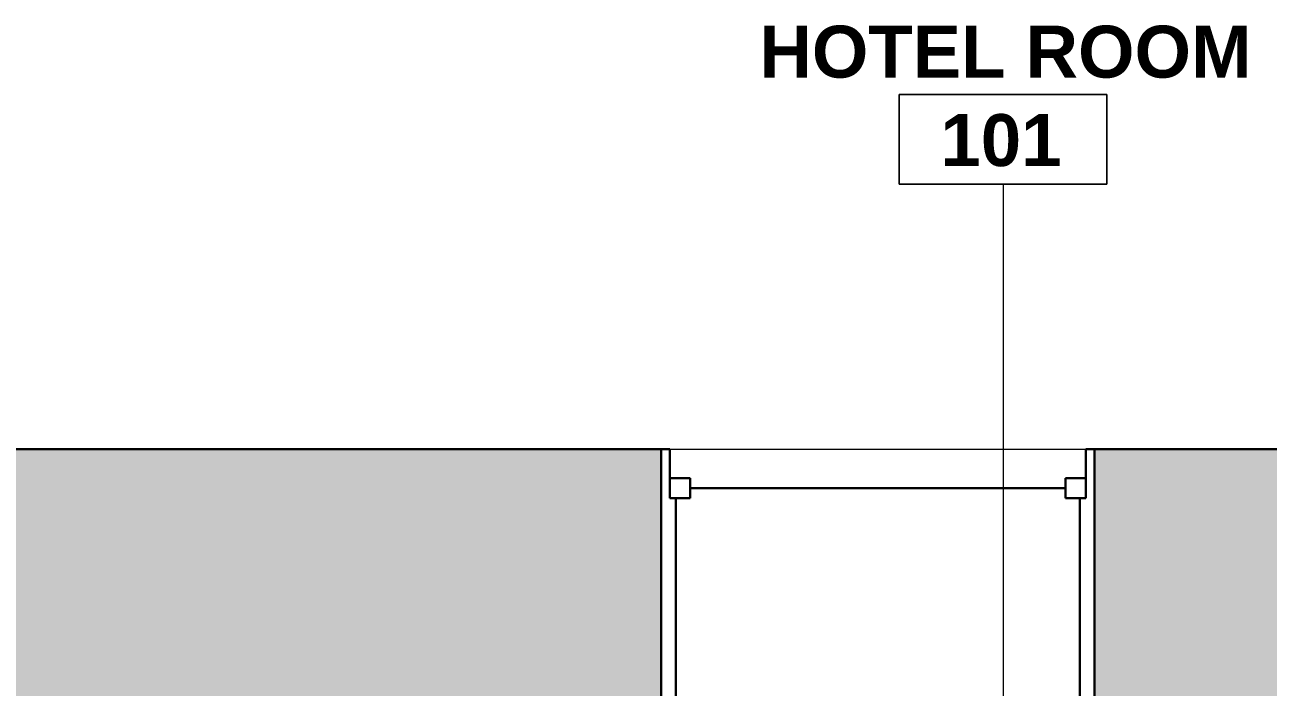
# Model space of a CAD drawing. Header units: inches. Extents: x -4688 to 1542, y -3558 to 978.
# Drawn here: x 885 to 992.6, y 568.4 to 625.8 of the extents above; entities that cross this region are included whole.
import ezdxf

# ---------------------------------------------------------------- set-up
doc = ezdxf.new("R2010")
doc.units = ezdxf.units.IN
doc.header["$MEASUREMENT"] = 0
for name, color, linetype, lineweight in [('A-AREA-IDEN', 2, 'Continuous', 9), ('A-GLAZ', 151, 'Continuous', 18), ('A-WALL', 113, 'Continuous', 18), ('A-WALL-PATT', 111, 'Continuous', 18)]:
    doc.layers.add(name, color=color, linetype=linetype, lineweight=lineweight)
doc.styles.add('Swis721 Lt BT_B', font='', dxfattribs={"height": 4.5})
doc.styles.get('Swis721 Lt BT_B').set_extended_font_data('Swis721 Lt BT', bold=True)

# ---------------------------------------------------------------- blocks, each defined once
blk = doc.blocks.new('Double Hung - side window 4_ X 6_ 3_ H-6086068-1st Floor Power _ Signal')
at = {"layer": 'A-GLAZ', "color": 8, "lineweight": 30}
for p, q in [((-18.75, 11), (-18, 11)), ((-18, 6.75), (-18, 11)), ((18, 6.75), (18, 11)), ((18.75, 11), (18, 11)), ((-18, 8.5), (-18, 6.75)), ((-18, 8.5), (-16.25, 8.5)), ((-16.25, 8.5), (-16.25, 6.75)), ((-16.25, 7.625), (16.25, 7.625)), ((16.25, 8.5), (16.25, 6.75)), ((18, 8.5), (16.25, 8.5)), ((18, 8.5), (18, 6.75)), ((-18, 6.75), (-16.25, 6.75)), ((-18, 6.75), (-17.5, 6.75)), ((-17.5, -11), (-17.5, 6.75)), ((18, 6.75), (16.25, 6.75)), ((17.5, 6.75), (18, 6.75)), ((17.5, 6.75), (17.5, -11)), ((-17.5, -11), (-18.75, -11)), ((17.5, -11), (18.75, -11))]:
    blk.add_line(p, q, dxfattribs=at)
blk = doc.blocks.new('Room Tag - Room Name and Number-3379422-1st Floor Power _ Signal')
at = {"layer": 'A-AREA-IDEN'}
for p, q in [((-0.1881, -0.1636), (-0.1881, -0.0018)), ((-0.1881, -0.0018), (0.1869, -0.0018)), ((0.1869, -0.0018), (-0.1881, -0.0018)), ((-0.1881, -0.0018), (-0.1881, -0.1636)), ((0.1869, -0.0018), (0.1869, -0.1636)), ((0.1869, -0.1636), (0.1869, -0.0018)), ((0.1869, -0.1636), (-0.1881, -0.1636)), ((-0.1881, -0.1636), (0.1869, -0.1636))]:
    blk.add_line(p, q, dxfattribs=at)

msp = doc.modelspace()

# ---------------------------------------------------------------- hatches: boundary and pattern name
at = {"layer": 'A-WALL-PATT', "lineweight": 9}
h = msp.add_hatch(color=7, dxfattribs=at)
h.paths.add_polyline_path([(1210.67, 567.01), (1211.24, 567.01), (1211.24, 589.01), (1167.7, 589.01), (1167.7, 567.01)], flags=0)
h.paths.add_polyline_path([(1130.2, 567.01), (1130.2, 589.01), (1068.64, 589.01), (1068.64, 567.01), (1103.59, 567.01)], flags=0)
h.paths.add_polyline_path([(1023.28, 567.01), (1031.14, 567.01), (1031.14, 589.01), (977.59, 589.01), (977.59, 567.01), (996.51, 567.01)], flags=0)
h.paths.add_polyline_path([(929.59, 567.01), (940.09, 567.01), (940.09, 589.01), (874.54, 589.01), (874.54, 567.01), (916.2, 567.01)], flags=0)
h.paths.add_polyline_path([(837.04, 567.01), (837.04, 589.01), (783.49, 589.01), (783.49, 567.01), (835.89, 567.01)], flags=0)
h.paths.add_polyline_path([(728.81, 567.01), (745.99, 567.01), (745.99, 589.01), (682.43, 589.01), (682.43, 567.01), (720.31, 567.01)], flags=0)
h.paths.add_polyline_path([(641.03, 567.01), (644.93, 567.01), (644.93, 589.01), (576.53, 589.01), (576.53, 567.01), (636.4, 567.01)], flags=0)
h.paths.add_polyline_path([(539.03, 567.01), (539.03, 589.01), (480.78, 589.01), (480.78, 567.01), (487.28, 567.01)], flags=0)

# ---------------------------------------------------------------- linework, layer by layer
at = {"layer": 'A-AREA-IDEN'}
msp.add_line((969.71, 508.13), (969.72, 611.97), dxfattribs=at)
at = {"layer": 'A-WALL', "color": 8, "lineweight": 30}
for p, q in [((940.09, 589.01), (874.54, 589.01)), ((940.09, 567.01), (940.09, 589.01)), ((1031.14, 589.01), (977.59, 589.01)), ((977.59, 589.01), (977.59, 567.01))]:
    msp.add_line(p, q, dxfattribs=at)
at = {"layer": 'A-WALL', "lineweight": 9}
msp.add_line((940.09, 589.01), (977.59, 589.01), dxfattribs=at)

# ---------------------------------------------------------------- block references
at = {"layer": 'A-AREA-IDEN', "xscale": 47.99999999999997, "yscale": 47.99999999999997, "zscale": 47.99999999999997}
msp.add_blockref('Room Tag - Room Name and Number-3379422-1st Floor Power _ Signal', (969.71, 619.82), dxfattribs=at)
at = {"layer": 'A-GLAZ'}
msp.add_blockref('Double Hung - side window 4_ X 6_ 3_ H-6086068-1st Floor Power _ Signal', (958.84, 578.01), dxfattribs=at)

# ---------------------------------------------------------------- texts
at = {"layer": 'A-AREA-IDEN', "char_height": 4.5, "attachment_point": 1, "style": 'Swis721 Lt BT_B'}
for s, insert, width in [('HOTEL ROOM', (948.59, 625.68), 51.0555), ('101', (964.26, 618.02), 12.726)]:
    msp.add_mtext(s, dxfattribs=dict(at, insert=insert, width=width))

doc.saveas('drawing.dxf')
